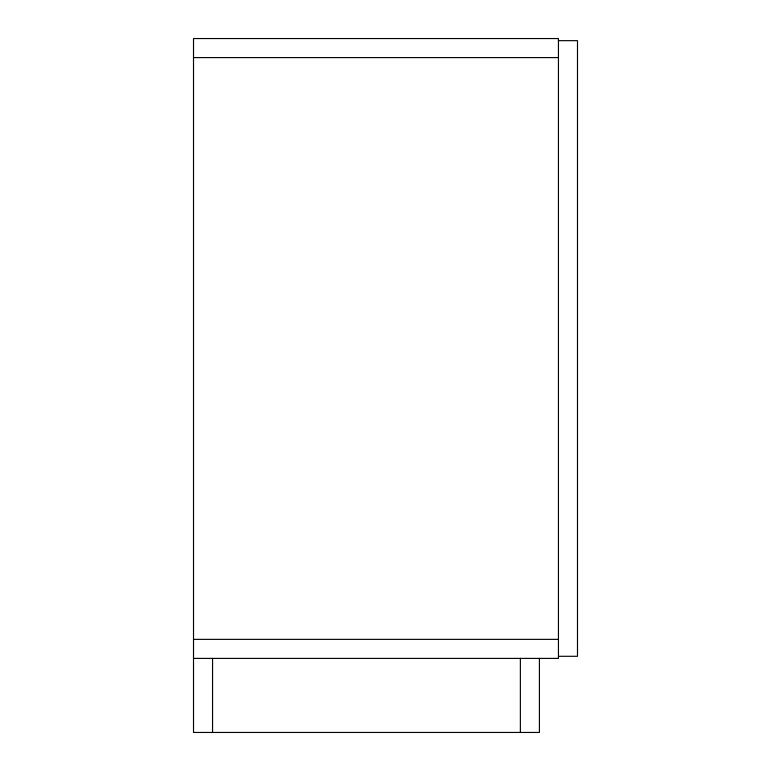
<?xml version="1.0" encoding="UTF-8"?>
<svg xmlns="http://www.w3.org/2000/svg" width="771" height="771" viewBox="0 0 771 771"><rect width="100%" height="100%" fill="white"/><g stroke="black" fill="none" stroke-linecap="round" stroke-linejoin="round"><path stroke-width="1.16" d="M558.445 40.67L577.489 40.67L577.489 656.294L558.445 656.294M193.511 57.594L558.445 57.594M193.511 639.361L558.445 639.361M193.511 658.405L558.445 658.405L558.445 38.55L193.511 38.55L193.511 732.45L539.411 732.45L539.411 658.405M520.367 658.405L520.367 732.45M212.555 658.405L212.555 732.45"/></g></svg>
